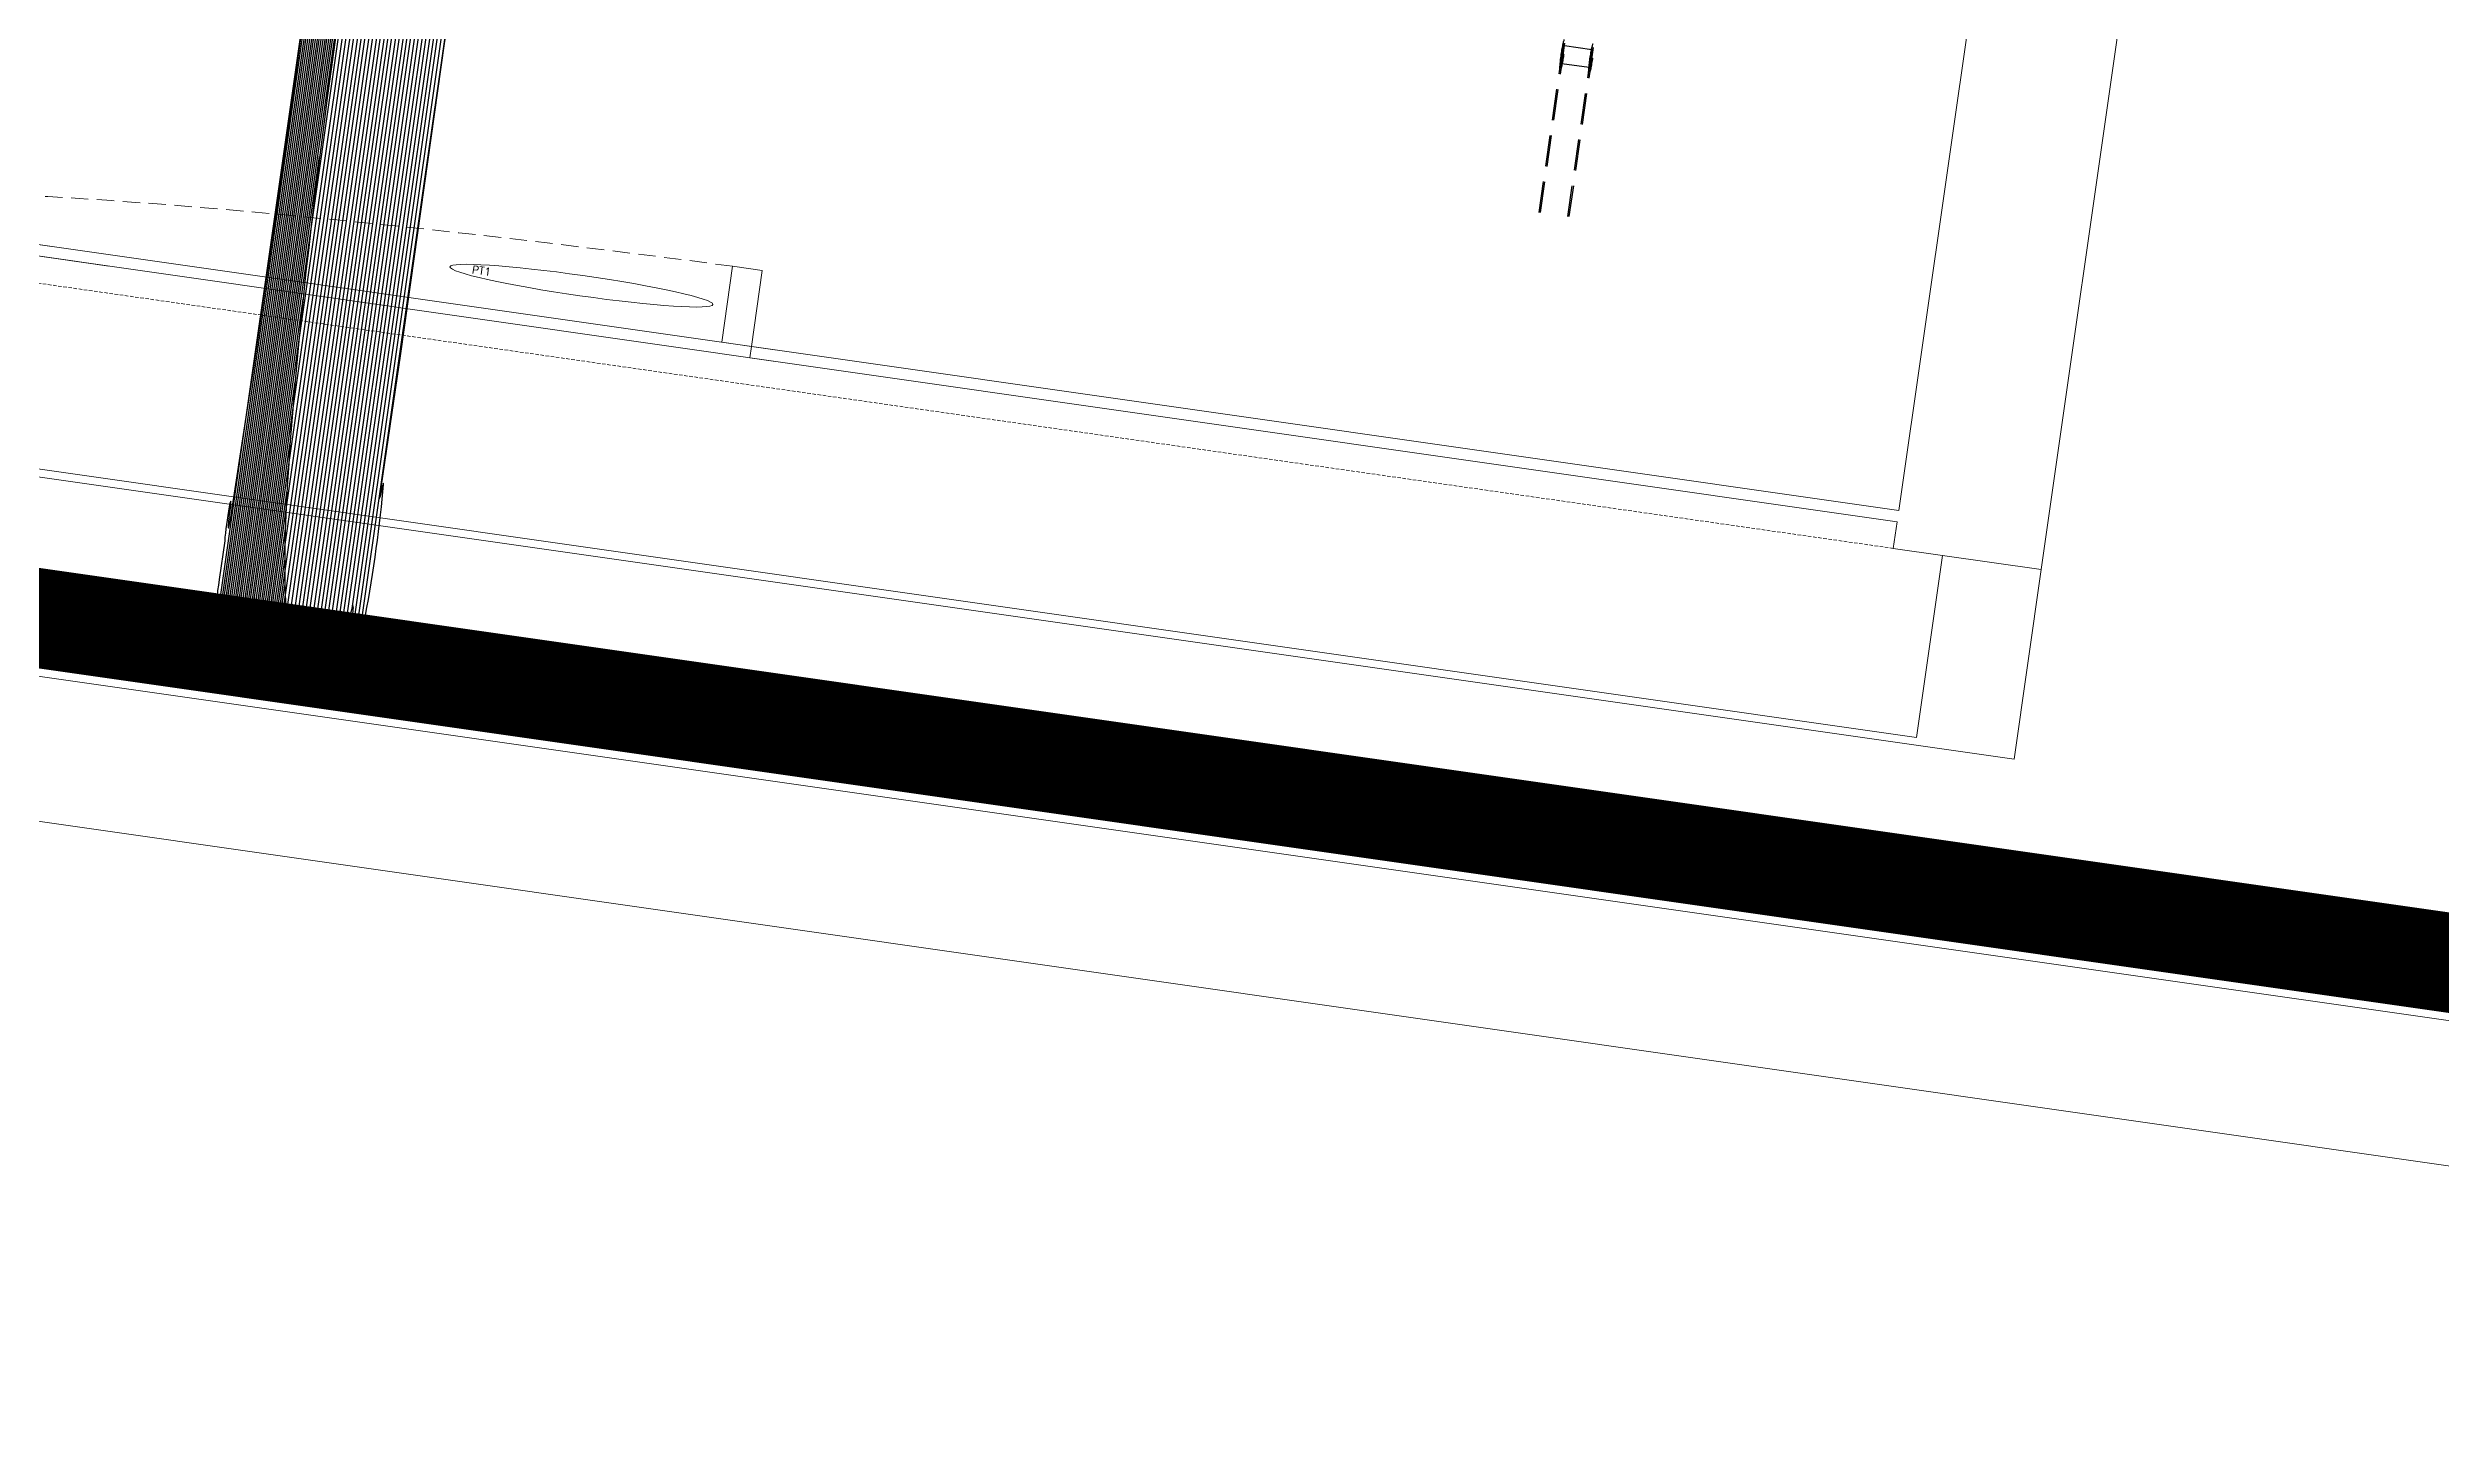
# Model space of a CAD drawing. Header units: millimetres. Extents: x -361192058 to 101130107379, y -14071650034 to 19218552450.
# Drawn here: x -124199.5 to -124056.9, y 39068 to 39150.8 of the extents above; entities that cross this region are included whole.
import ezdxf
from ezdxf.enums import TextEntityAlignment as Align

# ---------------------------------------------------------------- set-up
doc = ezdxf.new("R2010")
doc.units = ezdxf.units.MM
doc.header["$LTSCALE"] = 0.5
doc.linetypes.add('HIDDEN', pattern=[0.375, 0.25, -0.125])
doc.linetypes.add('HIDDEN2', pattern=[0.1875, 0.125, -0.0625])
for name, color, linetype in [('02', 2, 'Continuous'), ('08', 8, 'Continuous'), ('ARCO', 7, 'HIDDEN2'), ('DIVERSOS', 4, 'Continuous'), ('ESQUADRIAS', 3, 'Continuous'), ('MOBIL-I', 251, 'Continuous'), ('parede', 2, 'Continuous'), ('PISO', 8, 'Continuous')]:
    doc.layers.add(name, color=color, linetype=linetype)
doc.styles.get("Standard").update_dxf_attribs({"font": 'txt.shx', "height": 0.12})

# ---------------------------------------------------------------- blocks, each defined once
blk = doc.blocks.new('A2')
at = {"color": 8}
for p, q in [((0.845, -2.0217), (0.845, -0.7314)), ((0.895, -2.027), (0.895, -0.7276)), ((0.545, -2), (0.545, -0.7544)), ((0.595, -2), (0.595, -0.7505)), ((0.645, -2), (0.645, -0.7467)), ((0.695, -2), (0.695, -0.7429)), ((0.745, -2), (0.745, -0.7391)), ((0.795, -1.985), (0.795, -0.7352)), ((0.195, -2), (0.195, -0.7811)), ((0.245, -2), (0.245, -0.7773)), ((0.295, -2), (0.295, -0.7735)), ((0.345, -2), (0.345, -0.7697)), ((0.395, -2), (0.395, -0.7658)), ((0.445, -2), (0.445, -0.762)), ((0.495, -2), (0.495, -0.7582)), ((-0.105, -2), (-0.105, -0.8041)), ((-0.08, -0.8236), (-0.08, -0.8041)), ((-0.055, -2), (-0.055, -0.8002)), ((-0.005, -2), (-0.005, -0.7964)), ((0.045, -2), (0.045, -0.7926)), ((0.095, -2), (0.095, -0.7888)), ((0.145, -2), (0.145, -0.7849)), ((0.945, -2.0358), (0.945, -0.7964)), ((-0.455, -2), (-0.455, -0.8308)), ((-0.43, -1.1361), (-0.43, -0.8308)), ((-0.405, -2), (-0.405, -0.827)), ((-0.38, -1.0514), (-0.38, -0.827)), ((-0.355, -2), (-0.355, -0.8232)), ((-0.33, -0.9891), (-0.33, -0.8232)), ((-0.305, -2), (-0.305, -0.8194)), ((-0.28, -0.9404), (-0.28, -0.8194)), ((-0.255, -2), (-0.255, -0.8155)), ((-0.23, -0.9011), (-0.23, -0.8155)), ((-0.205, -2), (-0.205, -0.8117)), ((-0.18, -0.8694), (-0.18, -0.8117)), ((-0.155, -2), (-0.155, -0.8079)), ((-0.13, -0.8438), (-0.13, -0.8079)), ((-0.505, -2), (-0.505, -0.8429)), ((-0.48, -1.283), (-0.48, -0.8429)), ((-0.605, -2), (-0.605, -0.8716)), ((-0.58, -2), (-0.58, -0.8716)), ((-0.555, -2), (-0.555, -0.8566)), ((-0.53, -2), (-0.53, -0.8566)), ((-0.655, -2), (-0.655, -0.8877)), ((-0.63, -2), (-0.63, -0.8877)), ((-0.755, -2), (-0.755, -0.9238)), ((-0.73, -2), (-0.73, -0.9238)), ((-0.705, -2), (-0.705, -0.9051)), ((-0.68, -2), (-0.68, -0.9051)), ((-0.805, -2.015), (-0.805, -0.9438)), ((-0.78, -2.015), (-0.78, -0.9438)), ((-0.855, -2.0453), (-0.855, -0.9652)), ((-0.83, -2.0453), (-0.83, -0.9652)), ((-0.93, -2.0331), (-0.93, -0.988)), ((-0.905, -2.0331), (-0.905, -0.988)), ((-0.88, -2.0331), (-0.88, -0.988)), ((-0.955, -2.0331), (-0.955, -1.2363)), ((-0.48, -2), (-0.48, -1.5323)), ((-0.43, -2), (-0.43, -1.6792)), ((-0.38, -2), (-0.38, -1.7639)), ((-0.33, -2), (-0.33, -1.8261)), ((-0.28, -2), (-0.28, -1.8749)), ((-0.23, -2), (-0.23, -1.9142)), ((-0.18, -2), (-0.18, -1.9459)), ((-0.13, -2), (-0.13, -1.9715)), ((-0.08, -2), (-0.08, -1.9917))]:
    blk.add_line(p, q, dxfattribs=at)
blk.add_lwpolyline([(-0.95, -0.7864), (-0.95, 0), (0.95, 0), (0.95, -0.5116)])
for points in [[(-0.4937, -0.1271, 0.14715), (-0.7437, -0.1021, 0.124017), (-0.6737, -0.3221, 8.542003)], [(-0.1887, -0.3771, 0.115099), (-0.1437, -0.1071, 0.202892), (-0.5437, -0.1421, 4.019894)], [(0.3563, -0.1271, 0.14715), (0.1063, -0.1021, 0.124017), (0.1763, -0.3221, 8.542003)], [(0.6613, -0.3771, 0.115099), (0.7063, -0.1071, 0.202892), (0.3063, -0.1421, 4.019894)], [(-0.6937, -0.2771, 0.09902), (-0.7437, -0.5021, 0.169064), (-0.4337, -0.3971, -0.343387)], [(0.1563, -0.2771, 0.09902), (0.1063, -0.5021, 0.169064), (0.4163, -0.3971, -0.343387)], [(-0.5537, -0.4521, 0.112206), (-0.1437, -0.5021, 0.070755), (-0.2037, -0.2971, -1.551943)], [(0.2963, -0.4521, 0.112206), (0.7063, -0.5021, 0.070755), (0.6463, -0.2971, -1.551943)], [(-0.2692, -0.7939, 0.075988), (-0.9427, -1.0061, -0.502824), (-0.9784, -0.9878, -0.142549), (-0.9692, -0.9109, -0.066811), (-0.981, -0.8335, -0.328343), (-0.9467, -0.7851), (-0.4192, -0.6109, -0.025749), (0.9573, -0.5114, -0.334099), (0.9818, -0.5287, -0.185174), (0.975, -0.6509, -0.187316), (0.982, -0.7142, -0.311124), (0.9734, -0.7216), (-0.4842, -0.8331)], [(-0.9427, -1.0061), (-0.96, -1.33), (-0.95, -1.485), (-0.955, -1.755), (-0.97, -1.89), (-0.975, -1.915, -1.132782), (-0.99, -1.91, 0.98261), (-1.01, -1.9, 0.32203), (-1.005, -1.935), (-1.005, -1.975, 0.439902), (-0.945, -2.03, -0.126697), (-0.885, -2.04, 0.376451), (-0.805, -2.015, -0.344872), (-0.765, -2), (0.755, -2, 0.181335), (0.795, -1.985, -0.809524), (0.815, -2, 0.220339), (0.815, -2.025), (0.86, -2.02), (0.935, -2.035, 0.501823), (0.985, -1.99, 0.315909), (0.975, -1.855, 0.473766), (0.97, -1.855, -0.12128), (0.95, -1.87), (0.955, -1.72), (0.95, -1.4), (0.955, -1.225), (0.9441, -0.7247)]]:
    blk.add_lwpolyline(points, format="xyb")
for points in [[(-0.4387, -0.4771, -0.804152), (-0.4937, -0.2571, -0.132344), (-0.1487, -0.1321, -0.042249)], [(0.4113, -0.4771, -0.804152), (0.3563, -0.2571, -0.132344), (0.7013, -0.1321, -0.042249)], [(0.6742, -0.5256, -0.289881), (0.7012, -0.7503, 10.034941)], [(0.4402, -0.5463, -0.26737), (0.4937, -0.7722, -7.474594)], [(-0.414, -0.61, -0.337543), (-0.3491, -0.8188, -6.119059)], [(-0.3702, -0.6025, -0.348871), (-0.2917, -0.8128, -6.119059)], [(-0.4161, -0.8227, -0.081114), (0.9793, -0.655, -24.776446)], [(-0.9692, -0.9109, -0.10864), (0.4143, -0.7327, -11.759975)], [(-0.8449, -0.7515, -0.424879), (-0.772, -0.9305, 6.281867)], [(-0.055, -2, -0.838761), (0.095, -0.7888, -0.295511)]]:
    blk.add_lwpolyline(points, format="xyb", dxfattribs=at)
blk = doc.blocks.new('ESCADA')
at = {"layer": '08', "linetype": 'HIDDEN'}
for p, q in [((-0.22, 0.91), (-0.22, 0.6222)), ((-0.2, 0.91), (-0.2, 0.6222)), ((0.2, 0.91), (0.2, 0.6222)), ((0.22, 0.91), (0.22, 0.6222)), ((-0.2, 0.7422), (0.2, 0.7422)), ((-0.2, 0.7222), (0.2, 0.7222)), ((-0.22, 0.6222), (-0.2, 0.6222)), ((0.2, 0.6222), (0.22, 0.6222))]:
    blk.add_line(p, q, dxfattribs=at)
for points in [[(-0.21, 0.7222, 1), (-0.21, 0.7422, 1)], [(0.21, 0.7222, -1), (0.21, 0.7422, -1)]]:
    blk.add_lwpolyline(points, format="xyb", close=True, dxfattribs=at)
for centre in [(-0.21, 0.7322), (0.21, 0.7322)]:
    blk.add_circle(centre, 0.0175, dxfattribs=at)
for radius, start, end in [(0.37, 126.4837, 53.5163), (0.35, 128.9448, 51.0552)]:
    blk.add_arc((0, 0.35), radius, start, end, dxfattribs=at)
blk = doc.blocks.new('APROVADO QUADRA 21.2 MBVII')
at = {"layer": '02', "lineweight": 18}
blk.add_lwpolyline([(3979.6187, 2238.7047), (4040.8187, 2238.7047), (4040.8187, 2283.2547), (3979.6187, 2283.2547)], close=True, dxfattribs=at)
at = {"layer": '02', "lineweight": 18, "const_width": 0.1}
blk.add_lwpolyline([(3980.3687, 2239.4547), (4040.0687, 2239.4547), (4040.0687, 2282.5047), (3980.3687, 2282.5047)], close=True, dxfattribs=at)
at = {"layer": '02', "lineweight": 18}
blk.add_lwpolyline([(3979.6187, 2238.7047), (3977.7437, 2238.7047), (3977.7437, 2258.2047), (3979.6187, 2260.0797), (3980.3687, 2260.0797)], dxfattribs=at)
at = {"layer": '08', "color": 8, "linetype": 'HIDDEN2', "lineweight": 18, "ltscale": 0.2}
blk.add_line((3984.6917, 2247.9538), (3984.6917, 2241.2538), dxfattribs=at)
at = {"layer": 'ARCO', "color": 8, "lineweight": 18}
blk.add_arc((3985.0791, 2242.3008), 1.1222, 7.5018, 84.2431, dxfattribs=at)
at = {"layer": 'ESQUADRIAS', "color": 8, "lineweight": 18}
for points in [[(3985.1917, 2242.4473), (3986.1917, 2242.4473), (3986.1917, 2242.4173), (3985.1917, 2242.4173), (3985.1917, 2242.4473)], [(3985.1917, 2242.3673), (3985.1917, 2242.4173), (3985.0417, 2242.4173), (3985.0417, 2242.3673)]]:
    blk.add_lwpolyline(points, dxfattribs=at)
at = {"layer": 'parede', "color": 8, "lineweight": 18}
for p, q in [((3985.0417, 2243.0673), (3985.0417, 2244.3701)), ((3985.1917, 2243.0673), (3985.1917, 2244.3701)), ((3985.0417, 2241.2538), (3985.0417, 2242.3673)), ((3985.1917, 2241.2538), (3985.1917, 2242.3673)), ((3985.0417, 2241.2538), (3984.6917, 2241.2538)), ((3984.6917, 2241.2538), (3984.6917, 2241.1038)), ((3992.1917, 2241.2538), (3985.1917, 2241.2538)), ((4009.6917, 2241.1038), (3984.6917, 2241.1038))]:
    blk.add_line(p, q, dxfattribs=at)
at = {"layer": 'PISO', "color": 8, "lineweight": 18}
for p, q in [((3982.1917, 2241.1038), (3982.1917, 2248.1038)), ((3982.2917, 2241.2038), (3982.2917, 2248.0038)), ((3985.1917, 2243.4811), (3985.1917, 2242.3673)), ((3985.0417, 2243.4673), (3985.0417, 2242.3673)), ((3984.6917, 2241.2038), (3982.2917, 2241.2038)), ((3984.6917, 2241.1038), (3982.1917, 2241.1038))]:
    blk.add_line(p, q, dxfattribs=at)
blk.add_circle((3985.6621, 2242.5948), 0.1333, dxfattribs=at)
at = {"layer": '08', "color": 8, "lineweight": 18, "xscale": 0.9, "yscale": 0.9, "zscale": 0.9, "rotation": 89.99999999999997}
blk.add_blockref('ESCADA', (3999.0107, 2241.6382), dxfattribs=at)
at = {"layer": 'MOBIL-I', "color": 8, "lineweight": 18, "xscale": 0.9823274998925626, "yscale": 0.9823274998925626, "zscale": 0.9823274998925626, "rotation": 270}
blk.add_blockref('A2', (4006.3917, 2242.837), dxfattribs=at)
at = {"color": 0, "lineweight": 13, "flags": 8}
for p in [(4700.7247, 2280.1125), (4699.5738, 2277.8964), (4702.3546, 2276.195), (4703.6722, 2274.085), (4699.8445, 2272.2194), (4703.0488, 2270.137), (4703.0877, 2267.9803), (4700.6523, 2261.5216), (4700.7007, 2257.1593)]:
    blk.add_attdef('NIVEL', p, '', height=0.075, dxfattribs=at)
for rotation, width, p in [(90, 0.8, (4700.8205, 2275.7521)), (270, 0.6, (4703.8437, 2274.9021)), (90, 0.8, (4701.5575, 2268.5021)), (180, 0.6, (4651.1817, 2236.1931))]:
    blk.add_attdef('$PORTA', text='', height=0.09, rotation=rotation, dxfattribs=dict(at, width=width)).set_placement(p, align=Align.MIDDLE)
for p in [(4654.176, 2240.463), (4648.499, 2240.1923), (4637.8012, 2239.3845), (4633.4388, 2239.3361), (4656.3921, 2239.3121), (4652.4746, 2237.6822), (4646.4166, 2236.988), (4644.2598, 2236.9491), (4650.3646, 2236.3646)]:
    blk.add_attdef('NIVEL', p, '', height=0.075, rotation=270, dxfattribs=at)
at = {"color": 0, "lineweight": 13, "width": 0.8, "flags": 8}
for p in [(4652.0317, 2239.2163), (4644.7817, 2238.4793)]:
    blk.add_attdef('$PORTA', text='', height=0.09, dxfattribs=at).set_placement(p, align=Align.MIDDLE)
at = {"layer": 'DIVERSOS', "color": 8, "lineweight": 18, "insert": (3985.7208, 2242.7057), "char_height": 0.10106, "width": 0.373078, "attachment_point": 1, "rotation": 270}
blk.add_mtext('{\\C3;PT1}', dxfattribs=at)

msp = doc.modelspace()

# ---------------------------------------------------------------- block references
at = {"layer": '02', "color": 0, "lineweight": 30, "xscale": -4.574818403918471, "yscale": -59.40450511825884, "zscale": 4.574818403918471, "rotation": 261.8606972171988}
msp.add_blockref('APROVADO QUADRA 21.2 MBVII', (5129.041, 2225.201), dxfattribs=at)

doc.saveas('drawing.dxf')
